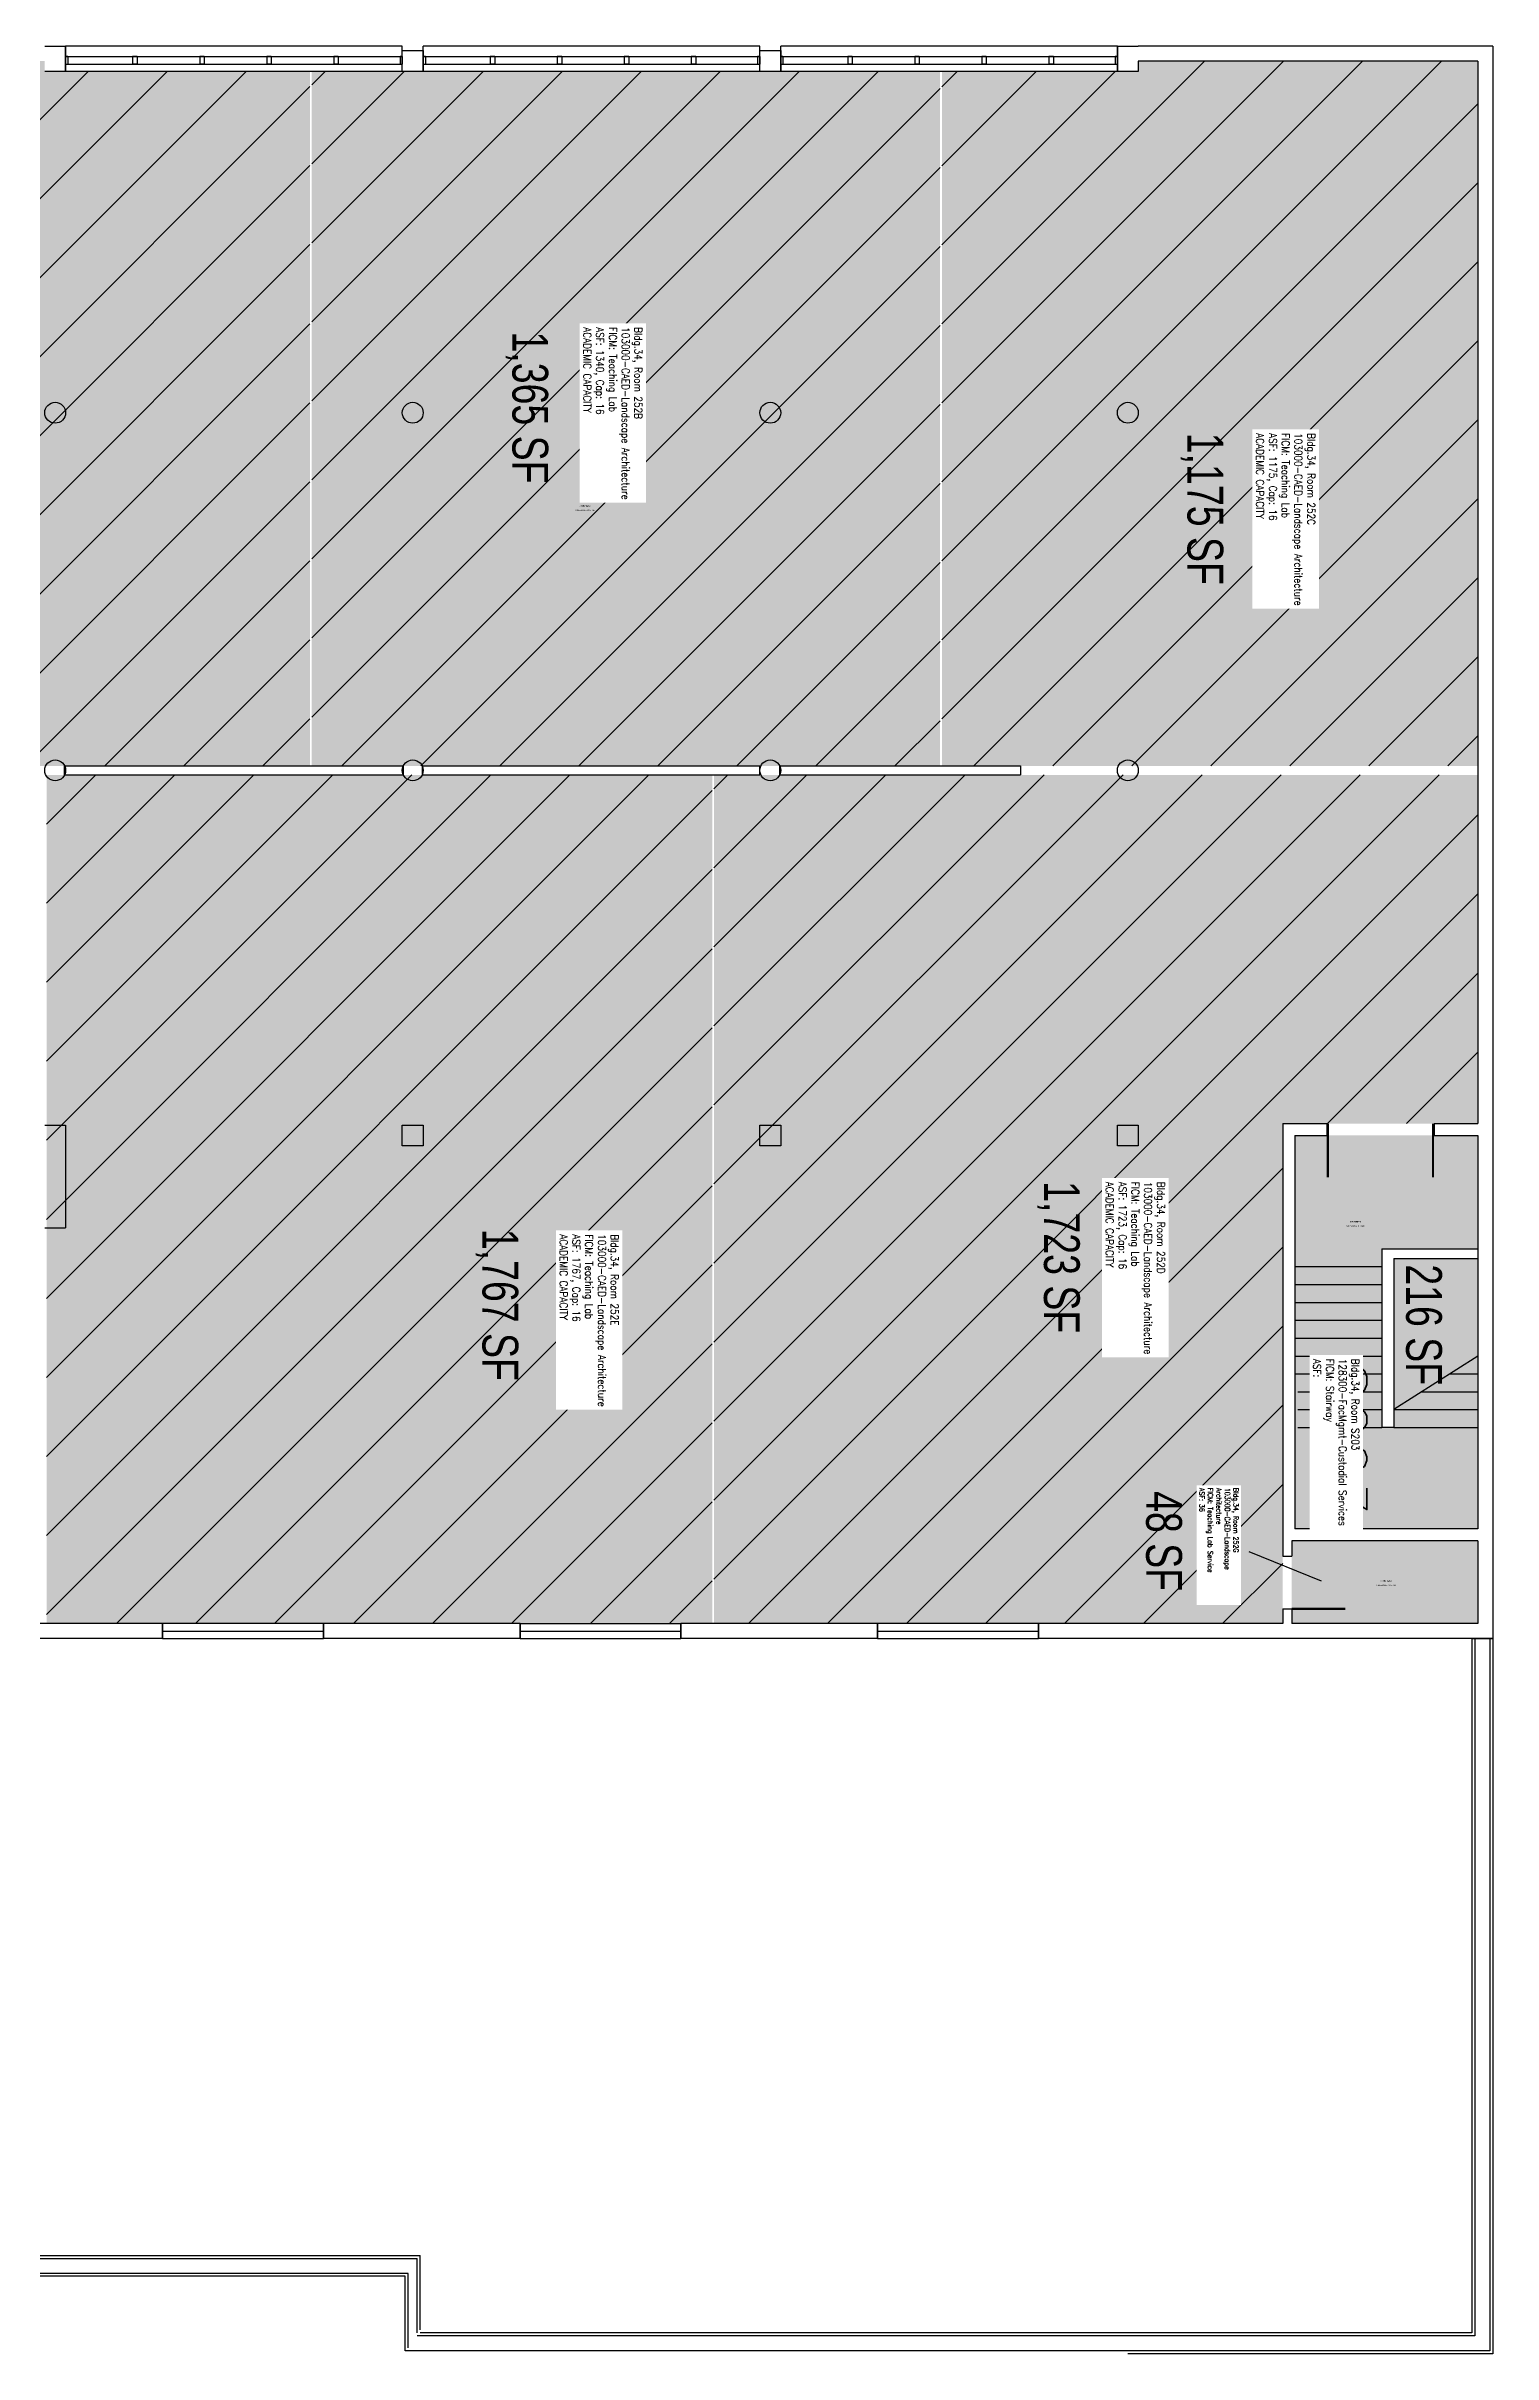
# Model space of a CAD drawing. Header units: inches. Extents: x -334 to 3612, y -24 to 2633.
# Drawn here: x 2641 to 3612, y 1084 to 2633 of the extents above; entities that cross this region are included whole.
import ezdxf
from ezdxf.enums import TextEntityAlignment as Align

# ---------------------------------------------------------------- set-up
doc = ezdxf.new("R2010")
doc.units = ezdxf.units.IN
doc.header["$LTSCALE"] = 10
doc.header["$MEASUREMENT"] = 0
for name, color, linetype in [('A-DOOR', 2, 'CONTINUOUS'), ('A-FLOR', 3, 'CONTINUOUS'), ('A-GLAZ', 1, 'CONTINUOUS'), ('A-GLAZ-SILL', 2, 'CONTINUOUS'), ('A-IDEN-CNUM', 7, 'CONTINUOUS'), ('A-IDEN-RNUM', 7, 'CONTINUOUS'), ('A-IDEN-SNUM', 4, 'CONTINUOUS'), ('A-IDEN-VNUM', 4, 'CONTINUOUS'), ('A-ROOF', 2, 'CONTINUOUS'), ('A-WALL', 5, 'CONTINUOUS'), ('AREA-TEXT', 3, 'CONTINUOUS'), ('Rooms-Capacity', 4, 'CONTINUOUS'), ('Rooms-Category-Color', 7, 'CONTINUOUS'), ('Rooms-College-Color', 7, 'CONTINUOUS'), ('Rooms-Department-Color', 7, 'CONTINUOUS'), ('Rooms-Division-Color', 7, 'CONTINUOUS'), ('Rooms-Information', 7, 'CONTINUOUS')]:
    doc.layers.add(name, color=color, linetype=linetype)
doc.styles.add('AREA', font='arial.ttf', dxfattribs={"width": 0.75, "height": 24})
doc.styles.add('ROOMSNUMBER', font='txt', dxfattribs={"height": 0.03})
doc.styles.add('ROOMVNUMBER', font='simplex.shx', dxfattribs={"width": 0.85})

msp = doc.modelspace()

# ---------------------------------------------------------------- hatches: boundary and pattern name
at = {"layer": 'Rooms-Capacity'}
h = msp.add_hatch(dxfattribs=at)
h.set_pattern_fill('ANSI31', color=256, scale=300, style=0)
h.paths.add_polyline_path([(2818, 2150), (2818, 2616), (2654, 2616), (2640, 2616), (2640, 2623), (2414, 2623), (2414, 2616), (2411, 2616), (2411, 2394), (2414, 2394), (2414, 2380), (2411, 2380), (2411, 2230), (2395.7, 2230), (2359.7, 2230), (2168.5, 2230), (2168.5, 2220), (2168.5, 2154), (2304, 2154), (2304, 2150)])
h = msp.add_hatch(dxfattribs=at)
h.set_pattern_fill('ANSI31', color=256, scale=300, style=0)
h.paths.add_polyline_path([(3242.2, 2150), (3602, 2150), (3602, 2623), (3374, 2623), (3374, 2616), (3370, 2616), (3360, 2616), (3242.2, 2616)])
h = msp.add_hatch(dxfattribs=at)
h.set_pattern_fill('ANSI31', color=256, scale=300, style=0)
h.paths.add_polyline_path([(3241, 2150), (3241, 2616), (3134, 2616), (3130, 2616), (3120, 2616), (2894, 2616), (2890, 2616), (2880, 2616), (2819.2, 2616), (2819.2, 2150)])
h = msp.add_hatch(dxfattribs=at)
h.set_pattern_fill('ANSI31', color=256, scale=300, style=0)
h.paths.add_polyline_path([(3088, 1574.4), (3088, 2144), (2641.2, 2144), (2641.2, 1574.4), (2719, 1574.4), (2827, 1574.4), (2959, 1574.4), (3067, 1574.4)])
h = msp.add_hatch(dxfattribs=at)
h.set_pattern_fill('ANSI31', color=256, scale=300, style=0)
h.paths.add_polyline_path([(3089.2, 1574.4), (3199, 1574.4), (3307, 1574.4), (3471, 1574.4), (3471, 1584.4), (3471, 1619.6), (3471, 1910), (3500.5, 1910), (3572.5, 1910), (3602, 1910), (3602, 2144), (3089.2, 2144)])
at = {"layer": 'Rooms-Category-Color', "true_color": 0xe3f498}
for points in [[(2818, 2150), (2818, 2616), (2654, 2616), (2640, 2616), (2640, 2623), (2414, 2623), (2414, 2616), (2411, 2616), (2411, 2394), (2414, 2394), (2414, 2380), (2411, 2380), (2411, 2230), (2395.7, 2230), (2359.7, 2230), (2168.5, 2230), (2168.5, 2220), (2168.5, 2154), (2304, 2154), (2304, 2150)], [(3242.2, 2150), (3602, 2150), (3602, 2623), (3374, 2623), (3374, 2616), (3370, 2616), (3360, 2616), (3242.2, 2616)], [(3241, 2150), (3241, 2616), (3134, 2616), (3130, 2616), (3120, 2616), (2894, 2616), (2890, 2616), (2880, 2616), (2819.2, 2616), (2819.2, 2150)], [(3088, 1574.4), (3088, 2144), (2641.2, 2144), (2641.2, 1574.4), (2719, 1574.4), (2827, 1574.4), (2959, 1574.4), (3067, 1574.4)], [(3089.2, 1574.4), (3199, 1574.4), (3307, 1574.4), (3471, 1574.4), (3471, 1584.4), (3471, 1619.6), (3471, 1910), (3500.5, 1910), (3572.5, 1910), (3602, 1910), (3602, 2144), (3089.2, 2144)], [(3602, 1630), (3477, 1630), (3477, 1619.6), (3477, 1584.4), (3477, 1574.4), (3602, 1574.4)]]:
    msp.add_hatch(color=61, dxfattribs=at).paths.add_polyline_path(points)
at = {"layer": 'Rooms-Category-Color', "true_color": 0xadadad}
msp.add_hatch(color=253, dxfattribs=at).paths.add_polyline_path([(3602, 1902), (3572.5, 1902), (3500.5, 1902), (3479, 1902), (3479, 1638), (3602, 1638), (3602, 1819.5), (3545.5, 1819.5), (3545.5, 1706), (3537.5, 1706), (3537.5, 1826), (3545.5, 1826), (3545.5, 1826), (3602, 1826)])
at = {"layer": 'Rooms-College-Color', "true_color": 0xe3f498}
for points in [[(2818, 2150), (2818, 2616), (2654, 2616), (2640, 2616), (2640, 2623), (2414, 2623), (2414, 2616), (2411, 2616), (2411, 2394), (2414, 2394), (2414, 2380), (2411, 2380), (2411, 2230), (2395.7, 2230), (2359.7, 2230), (2168.5, 2230), (2168.5, 2220), (2168.5, 2154), (2304, 2154), (2304, 2150)], [(3242.2, 2150), (3602, 2150), (3602, 2623), (3374, 2623), (3374, 2616), (3370, 2616), (3360, 2616), (3242.2, 2616)], [(3241, 2150), (3241, 2616), (3134, 2616), (3130, 2616), (3120, 2616), (2894, 2616), (2890, 2616), (2880, 2616), (2819.2, 2616), (2819.2, 2150)], [(3088, 1574.4), (3088, 2144), (2641.2, 2144), (2641.2, 1574.4), (2719, 1574.4), (2827, 1574.4), (2959, 1574.4), (3067, 1574.4)], [(3089.2, 1574.4), (3199, 1574.4), (3307, 1574.4), (3471, 1574.4), (3471, 1584.4), (3471, 1619.6), (3471, 1910), (3500.5, 1910), (3572.5, 1910), (3602, 1910), (3602, 2144), (3089.2, 2144)], [(3602, 1630), (3477, 1630), (3477, 1619.6), (3477, 1584.4), (3477, 1574.4), (3602, 1574.4)]]:
    msp.add_hatch(color=61, dxfattribs=at).paths.add_polyline_path(points)
at = {"layer": 'Rooms-College-Color', "true_color": 0xadadad}
msp.add_hatch(color=253, dxfattribs=at).paths.add_polyline_path([(3602, 1902), (3572.5, 1902), (3500.5, 1902), (3479, 1902), (3479, 1638), (3602, 1638), (3602, 1819.5), (3545.5, 1819.5), (3545.5, 1706), (3537.5, 1706), (3537.5, 1826), (3545.5, 1826), (3545.5, 1826), (3602, 1826)])
at = {"layer": 'Rooms-Department-Color', "true_color": 0xe3f498}
for points in [[(2818, 2150), (2818, 2616), (2654, 2616), (2640, 2616), (2640, 2623), (2414, 2623), (2414, 2616), (2411, 2616), (2411, 2394), (2414, 2394), (2414, 2380), (2411, 2380), (2411, 2230), (2395.7, 2230), (2359.7, 2230), (2168.5, 2230), (2168.5, 2220), (2168.5, 2154), (2304, 2154), (2304, 2150)], [(3242.2, 2150), (3602, 2150), (3602, 2623), (3374, 2623), (3374, 2616), (3370, 2616), (3360, 2616), (3242.2, 2616)], [(3241, 2150), (3241, 2616), (3134, 2616), (3130, 2616), (3120, 2616), (2894, 2616), (2890, 2616), (2880, 2616), (2819.2, 2616), (2819.2, 2150)], [(3088, 1574.4), (3088, 2144), (2641.2, 2144), (2641.2, 1574.4), (2719, 1574.4), (2827, 1574.4), (2959, 1574.4), (3067, 1574.4)], [(3089.2, 1574.4), (3199, 1574.4), (3307, 1574.4), (3471, 1574.4), (3471, 1584.4), (3471, 1619.6), (3471, 1910), (3500.5, 1910), (3572.5, 1910), (3602, 1910), (3602, 2144), (3089.2, 2144)], [(3602, 1630), (3477, 1630), (3477, 1619.6), (3477, 1584.4), (3477, 1574.4), (3602, 1574.4)]]:
    msp.add_hatch(color=61, dxfattribs=at).paths.add_polyline_path(points)
at = {"layer": 'Rooms-Department-Color', "true_color": 0xacacac}
msp.add_hatch(color=253, dxfattribs=at).paths.add_polyline_path([(3602, 1902), (3572.5, 1902), (3500.5, 1902), (3479, 1902), (3479, 1638), (3602, 1638), (3602, 1819.5), (3545.5, 1819.5), (3545.5, 1706), (3537.5, 1706), (3537.5, 1826), (3545.5, 1826), (3545.5, 1826), (3602, 1826)])
at = {"layer": 'Rooms-Division-Color', "true_color": 0xe3f498}
for points in [[(2818, 2150), (2818, 2616), (2654, 2616), (2640, 2616), (2640, 2623), (2414, 2623), (2414, 2616), (2411, 2616), (2411, 2394), (2414, 2394), (2414, 2380), (2411, 2380), (2411, 2230), (2395.7, 2230), (2359.7, 2230), (2168.5, 2230), (2168.5, 2220), (2168.5, 2154), (2304, 2154), (2304, 2150)], [(3242.2, 2150), (3602, 2150), (3602, 2623), (3374, 2623), (3374, 2616), (3370, 2616), (3360, 2616), (3242.2, 2616)], [(3241, 2150), (3241, 2616), (3134, 2616), (3130, 2616), (3120, 2616), (2894, 2616), (2890, 2616), (2880, 2616), (2819.2, 2616), (2819.2, 2150)], [(3088, 1574.4), (3088, 2144), (2641.2, 2144), (2641.2, 1574.4), (2719, 1574.4), (2827, 1574.4), (2959, 1574.4), (3067, 1574.4)], [(3089.2, 1574.4), (3199, 1574.4), (3307, 1574.4), (3471, 1574.4), (3471, 1584.4), (3471, 1619.6), (3471, 1910), (3500.5, 1910), (3572.5, 1910), (3602, 1910), (3602, 2144), (3089.2, 2144)], [(3602, 1630), (3477, 1630), (3477, 1619.6), (3477, 1584.4), (3477, 1574.4), (3602, 1574.4)]]:
    msp.add_hatch(color=61, dxfattribs=at).paths.add_polyline_path(points)
at = {"layer": 'Rooms-Division-Color', "true_color": 0xadadad}
msp.add_hatch(color=253, dxfattribs=at).paths.add_polyline_path([(3602, 1902), (3572.5, 1902), (3500.5, 1902), (3479, 1902), (3479, 1638), (3602, 1638), (3602, 1819.5), (3545.5, 1819.5), (3545.5, 1706), (3537.5, 1706), (3537.5, 1826), (3545.5, 1826), (3545.5, 1826), (3602, 1826)])

# ---------------------------------------------------------------- linework, layer by layer
at = {"layer": 'A-DOOR'}
for points in [[(3501.2, 1910, 1.5, 1.5, 0), (3501.2, 1874, 0, 0, 0), (3500.5, 1874, 0, 0, 0.414214), (3536.5, 1910, 0, 0, 0.414214)], [(3571.8, 1910, 1.5, 1.5, 0), (3571.8, 1874, 0, 0, 0), (3572.5, 1874, 0, 0, -0.414214), (3536.5, 1910, 0, 0, -0.414214)], [(3477, 1584.4, 1.5, 1.5, 0), (3513, 1584.4, 0, 0, 0), (3513, 1583.6, 0, 0, 0.414214), (3477, 1619.6, 0, 0, 0.414214)]]:
    msp.add_lwpolyline(points, format="xyseb", dxfattribs=at)
at = {"layer": 'A-FLOR'}
for p, q in [((3479, 1814), (3537.5, 1814)), ((3479, 1802), (3537.5, 1802)), ((3479, 1790), (3537.5, 1790)), ((3479, 1778), (3537.5, 1778)), ((3479, 1766), (3537.5, 1766)), ((3523.4, 1766), (3537.5, 1766)), ((3479, 1754), (3537.5, 1754)), ((3509.2, 1754), (3537.5, 1754)), ((3602, 1754), (3545.5, 1718)), ((3479, 1742), (3537.5, 1742)), ((3495.1, 1742), (3537.5, 1742)), ((3583.2, 1742), (3602, 1742)), ((3583.2, 1742), (3602, 1742)), ((3481, 1730), (3537.5, 1730)), ((3481, 1730), (3537.5, 1730)), ((3564.3, 1730), (3602, 1730)), ((3564.3, 1730), (3602, 1730)), ((3481, 1718), (3537.5, 1718)), ((3481, 1718), (3537.5, 1718)), ((3481, 1706), (3537.5, 1706)), ((3481, 1706), (3537.5, 1706)), ((3545.5, 1718), (3602, 1718)), ((3545.5, 1718), (3602, 1718)), ((3545.5, 1706), (3602, 1706)), ((3545.5, 1706), (3602, 1706))]:
    msp.add_line(p, q, dxfattribs=at)
at = {"layer": 'A-GLAZ'}
for p, q in [((2654, 2626), (2880, 2626)), ((2654, 2621), (2880, 2621)), ((2654, 2621), (2880, 2621)), ((2894, 2626), (3120, 2626)), ((2894, 2621), (3120, 2621)), ((2894, 2621), (3120, 2621)), ((3134, 2626), (3360, 2626)), ((3134, 2621), (3360, 2621)), ((3134, 2621), (3360, 2621)), ((2719, 1569.4), (2827, 1569.4)), ((2959, 1569.4), (3067, 1569.4)), ((3199, 1569.4), (3307, 1569.4))]:
    msp.add_line(p, q, dxfattribs=at)
at = {"layer": 'A-GLAZ-SILL'}
for p, q in [((2880, 2633), (2654, 2633)), ((2654, 2616), (2654, 2633)), ((2880, 2616), (2880, 2633)), ((3120, 2633), (2894, 2633)), ((2894, 2616), (2894, 2633)), ((3120, 2616), (3120, 2633)), ((3360, 2633), (3134, 2633)), ((3134, 2616), (3134, 2633)), ((3360, 2633), (3360, 2616)), ((2655.5, 2626), (2654, 2626)), ((2654, 2626), (2654, 2621)), ((2654, 2621), (2655.5, 2621)), ((2655.5, 2626), (2655.5, 2621)), ((2699, 2626), (2699, 2621)), ((2702, 2626), (2699, 2626)), ((2702, 2621), (2699, 2621)), ((2702, 2626), (2702, 2621)), ((2744, 2626), (2744, 2621)), ((2747, 2626), (2744, 2626)), ((2747, 2621), (2744, 2621)), ((2747, 2626), (2747, 2621)), ((2789, 2626), (2789, 2621)), ((2792, 2626), (2789, 2626)), ((2792, 2621), (2789, 2621)), ((2792, 2626), (2792, 2621)), ((2834, 2626), (2834, 2621)), ((2837, 2626), (2834, 2626)), ((2837, 2621), (2834, 2621)), ((2837, 2626), (2837, 2621)), ((2880, 2626), (2878.5, 2626)), ((2878.5, 2626), (2878.5, 2621)), ((2878.5, 2621), (2880, 2621)), ((2880, 2626), (2880, 2621)), ((2895.5, 2626), (2894, 2626)), ((2894, 2626), (2894, 2621)), ((2894, 2621), (2895.5, 2621)), ((2895.5, 2626), (2895.5, 2621)), ((2939, 2626), (2939, 2621)), ((2942, 2626), (2939, 2626)), ((2942, 2621), (2939, 2621)), ((2942, 2626), (2942, 2621)), ((2984, 2626), (2984, 2621)), ((2987, 2626), (2984, 2626)), ((2987, 2621), (2984, 2621)), ((2987, 2626), (2987, 2621)), ((3029, 2626), (3029, 2621)), ((3032, 2626), (3029, 2626)), ((3032, 2621), (3029, 2621)), ((3032, 2626), (3032, 2621)), ((3074, 2626), (3074, 2621)), ((3077, 2626), (3074, 2626)), ((3077, 2621), (3074, 2621)), ((3077, 2626), (3077, 2621)), ((3120, 2626), (3118.5, 2626)), ((3118.5, 2626), (3118.5, 2621)), ((3118.5, 2621), (3120, 2621)), ((3120, 2626), (3120, 2621)), ((3135.5, 2626), (3134, 2626)), ((3134, 2626), (3134, 2621)), ((3134, 2621), (3135.5, 2621)), ((3135.5, 2626), (3135.5, 2621)), ((3179, 2626), (3179, 2621)), ((3182, 2626), (3179, 2626)), ((3182, 2621), (3179, 2621)), ((3182, 2626), (3182, 2621)), ((3224, 2626), (3224, 2621)), ((3227, 2626), (3224, 2626)), ((3227, 2621), (3224, 2621)), ((3227, 2626), (3227, 2621)), ((3269, 2626), (3269, 2621)), ((3272, 2626), (3269, 2626)), ((3272, 2621), (3269, 2621)), ((3272, 2626), (3272, 2621)), ((3314, 2626), (3314, 2621)), ((3317, 2626), (3314, 2626)), ((3317, 2621), (3314, 2621)), ((3317, 2626), (3317, 2621)), ((3360, 2626), (3358.5, 2626)), ((3358.5, 2626), (3358.5, 2621)), ((3358.5, 2621), (3360, 2621)), ((3360, 2626), (3360, 2621)), ((2880, 2616), (2654, 2616)), ((2880, 2616), (2654, 2616)), ((3120, 2616), (2894, 2616)), ((3120, 2616), (2894, 2616)), ((3360, 2616), (3134, 2616)), ((3360, 2616), (3134, 2616)), ((2719, 1574.4), (2719, 1564.4)), ((2827, 1574.4), (2719, 1574.4)), ((2719, 1564.4), (2827, 1564.4)), ((2827, 1574.4), (2827, 1564.4)), ((2959, 1574.4), (2959, 1564.4)), ((2959, 1574.4), (3067, 1574.4)), ((2959, 1564.4), (3067, 1564.4)), ((3067, 1574.4), (3067, 1564.4)), ((3199, 1574.4), (3199, 1564.4)), ((3307, 1574.4), (3199, 1574.4)), ((3199, 1564.4), (3307, 1564.4)), ((3307, 1574.4), (3307, 1564.4))]:
    msp.add_line(p, q, dxfattribs=at)
at = {"layer": 'A-ROOF'}
for p, q in [((3598, 1564.4), (3598, 1098.4)), ((3598, 1564.4), (3612, 1564.4)), ((3600, 1564.4), (3600, 1096.4)), ((3610, 1564.4), (3610, 1086.4)), ((3612, 1564.4), (3612, 1086.4)), ((3612, 1564.4), (3612, 1086.4)), ((3612, 1564.4), (3612, 1084.4)), ((2174, 1150.4), (2892, 1150.4)), ((2174, 1148.4), (2890, 1148.4)), ((2890, 1098.4), (2890, 1148.4)), ((2892, 1100.4), (2892, 1150.4)), ((2884, 1138.4), (2162, 1138.4)), ((2882, 1136.4), (2162, 1136.4)), ((2882, 1086.4), (2882, 1136.4)), ((2884, 1088.4), (2884, 1138.4)), ((2892, 1100.4), (2892, 1136.4)), ((2882, 1086.4), (2882, 1128.5)), ((3367, 1086.4), (2882, 1086.4)), ((3610, 1086.4), (2884, 1086.4)), ((3600, 1096.4), (2890, 1096.4)), ((3598, 1098.4), (2892, 1098.4)), ((3367, 1086.4), (3319, 1086.4)), ((3610, 1084.4), (3367, 1084.4)), ((3612, 1084.4), (3367, 1084.4))]:
    msp.add_line(p, q, dxfattribs=at)
at = {"layer": 'A-WALL'}
for p, q in [((2640, 2633), (2654, 2633)), ((2640, 2633), (2654, 2633)), ((2654, 2633), (2654, 2616)), ((2654, 2633), (2654, 2616)), ((3360, 2633), (3374, 2633)), ((3360, 2616), (3360, 2633)), ((3360, 2633), (3374, 2633)), ((3360, 2616), (3360, 2633)), ((3612, 2633), (3374, 2633)), ((3612, 2633), (3374, 2633)), ((3612, 2633), (3612, 1638)), ((3374, 2623), (3374, 2616)), ((3602, 2623), (3374, 2623)), ((3602, 2623), (3374, 2623)), ((3374, 2623), (3374, 2616)), ((3602, 2623), (3602, 1910)), ((2654, 2616), (2640, 2616)), ((2654, 2616), (2640, 2616)), ((2894, 2616), (2890, 2616)), ((2894, 2616), (2890, 2616)), ((3134, 2616), (3130, 2616)), ((3134, 2616), (3130, 2616)), ((3374, 2616), (3360, 2616)), ((3374, 2616), (3360, 2616)), ((3374, 2616), (3370, 2616)), ((3374, 2616), (3370, 2616)), ((2653.3, 2150), (2880.7, 2150)), ((2653.3, 2144), (2653.3, 2150)), ((2653.3, 2144), (2880.7, 2144)), ((2880.7, 2144), (2880.7, 2150)), ((2893.3, 2150), (3120, 2150)), ((2893.3, 2150), (2893.3, 2144)), ((2893.3, 2144), (3120, 2144)), ((3120, 2144), (3120, 2150)), ((3133.3, 2150), (3295, 2150)), ((3133.3, 2144), (3133.3, 2150)), ((3133.3, 2144), (3295, 2144)), ((3295, 2150), (3295, 2144)), ((2640, 1909), (2654, 1909)), ((2654, 1909), (2654, 1840)), ((2880, 1895), (2880, 1909)), ((2880, 1909), (2894, 1909)), ((2894, 1909), (2894, 1895)), ((3120, 1895), (3120, 1909)), ((3120, 1909), (3134, 1909)), ((3134, 1909), (3134, 1895)), ((3360, 1895), (3360, 1909)), ((3360, 1909), (3374, 1909)), ((3374, 1909), (3374, 1895)), ((3471, 1910), (3471, 1619.6)), ((3471, 1910), (3500.5, 1910)), ((3500.5, 1910), (3500.5, 1902)), ((3500.5, 1910), (3500.5, 1902)), ((3572.5, 1910), (3572.5, 1902)), ((3572.5, 1910), (3602, 1910)), ((3572.5, 1910), (3572.5, 1902)), ((3612, 1916), (3612, 1638)), ((2894, 1895), (2880, 1895)), ((3134, 1895), (3120, 1895)), ((3374, 1895), (3360, 1895)), ((3479, 1902), (3479, 1638)), ((3479, 1902), (3500.5, 1902)), ((3572.5, 1902), (3602, 1902)), ((3602, 1902), (3602, 1638)), ((3479, 1860), (3479, 1826)), ((3479, 1860), (3479, 1826)), ((2640, 1840), (2654, 1840)), ((3537.5, 1826), (3545.5, 1826)), ((3537.5, 1826), (3545.5, 1826)), ((3537.5, 1826), (3537.5, 1706)), ((3537.5, 1818), (3537.5, 1706)), ((3545.5, 1826), (3602, 1826)), ((3545.5, 1819.5), (3545.5, 1706)), ((3545.5, 1819.5), (3545.5, 1706)), ((3545.5, 1819.5), (3602, 1819.5)), ((3545.5, 1706), (3537.5, 1706)), ((3545.5, 1706), (3537.5, 1706)), ((3477, 1630), (3477, 1619.6)), ((3602, 1630), (3477, 1630)), ((3602, 1638), (3479, 1638)), ((3602, 1630), (3602, 1574.4)), ((3612, 1638), (3612, 1564.4)), ((3471, 1619.6), (3477, 1619.6)), ((3471, 1619.6), (3477, 1619.6)), ((3471, 1584.4), (3477, 1584.4)), ((3471, 1584.4), (3471, 1574.4)), ((3471, 1584.4), (3477, 1584.4)), ((3477, 1584.4), (3477, 1574.4)), ((2719, 1574.4), (2587, 1574.4)), ((2719, 1564.4), (2587, 1564.4)), ((2719, 1564.4), (2719, 1574.4)), ((2959, 1574.4), (2827, 1574.4)), ((2827, 1564.4), (2827, 1574.4)), ((2959, 1564.4), (2827, 1564.4)), ((2959, 1564.4), (2959, 1574.4)), ((3199, 1574.4), (3067, 1574.4)), ((3067, 1564.4), (3067, 1574.4)), ((3199, 1564.4), (3067, 1564.4)), ((3199, 1564.4), (3199, 1574.4)), ((3471, 1574.4), (3307, 1574.4)), ((3471, 1574.4), (3307, 1574.4)), ((3307, 1564.4), (3307, 1574.4)), ((3612, 1564.4), (3307, 1564.4)), ((3602, 1574.4), (3477, 1574.4))]:
    msp.add_line(p, q, dxfattribs=at)
for points in [[(2880, 2630), (2894, 2630), (2894, 2616)], [(2880, 2630), (2894, 2630), (2894, 2616), (2880, 2616), (2880, 2630)], [(2880, 2630), (2894, 2630), (2894, 2616), (2880, 2616), (2880, 2630)], [(2880, 2630), (2894, 2630), (2894, 2616)], [(3120, 2630), (3134, 2630), (3134, 2616), (3120, 2616), (3120, 2630)], [(3120, 2630), (3134, 2630), (3134, 2616)], [(3120, 2630), (3134, 2630), (3134, 2616), (3120, 2616), (3120, 2630)], [(3120, 2630), (3134, 2630), (3134, 2616)]]:
    msp.add_lwpolyline(points, dxfattribs=at)
for centre in [(2647, 2387), (2887, 2387), (3127, 2387), (3367, 2387), (2647, 2147), (2887, 2147), (3127, 2147), (3367, 2147)]:
    msp.add_circle(centre, 7, dxfattribs=at)
at = {"layer": 'AREA-TEXT'}
msp.add_line((3448.2, 1622.9), (3496.8, 1603.1), dxfattribs=at)

# ---------------------------------------------------------------- texts
at = {"layer": 'A-IDEN-CNUM', "style": 'ROOMSNUMBER', "width": 0.85}
for s, p in [('CAD #034-A_0252-0B', (3002.8, 2321.4)), ('CAD #034-A_0252-0C', (3471.2, 2315.6)), ('CAD #034-A_S203-00', (3519.8, 1841.1)), ('CAD #034-A_0252-0D', (3370.3, 1814)), ('CAD #034-A_0252-0E', (3003.7, 1779.5)), ('CAD #034-A_0252-0G', (3540.5, 1600))]:
    msp.add_text(s, height=0.96, dxfattribs=at).set_placement(p, align=Align.MIDDLE)
at = {"layer": 'A-IDEN-RNUM', "style": 'ROOMSNUMBER', "width": 0.85}
for s, p in [('0252-B0', (3002.8, 2324.4)), ('0252-C0', (3471.2, 2318.6)), ('S203-00', (3519.8, 1844.1)), ('0252-D0', (3370.3, 1817)), ('0252-E0', (3003.7, 1782.5)), ('0252-G0', (3540.5, 1603))]:
    msp.add_text(s, height=0.96, dxfattribs=at).set_placement(p, align=Align.MIDDLE)
at = {"layer": 'A-IDEN-SNUM', "style": 'ROOMSNUMBER', "width": 0.85}
for s, p in [('03400252B0', (3002.8, 2324.4)), ('03400252C0', (3471.2, 2318.6)), ('0340S20300', (3519.8, 1844.1)), ('03400252D0', (3370.3, 1817)), ('03400252E0', (3003.7, 1782.5)), ('03400252G0', (3540.5, 1603))]:
    msp.add_text(s, height=0.96, dxfattribs=at).set_placement(p, align=Align.MIDDLE)
at = {"layer": 'A-IDEN-VNUM', "style": 'ROOMVNUMBER', "width": 0.85}
for s, height, p in [('252B', 36, (3019.6, 2390.5)), ('252C', 36, (3471.2, 2318.6)), ('252D', 36, (3370.3, 1817)), ('252E', 36, (3003.7, 1782.5)), ('S203', 36, (3509.5, 1698.2)), ('252G', 24, (3427, 1629.1))]:
    msp.add_text(s, height=height, rotation=270, dxfattribs=at).set_placement(p, align=Align.MIDDLE)
at = {"layer": 'AREA-TEXT', "style": 'AREA', "width": 0.75}
for s, p in [('1,365 SF', (2965.9, 2390.5)), ('1,175 SF', (3419, 2322.5)), ('1,723 SF', (3322.7, 1820.3)), ('1,767 SF', (2945.8, 1788.3)), ('216 SF', (3565.8, 1775)), ('48 SF', (3391.3, 1629.8))]:
    msp.add_text(s, height=24, rotation=270, dxfattribs=at).set_placement(p, align=Align.MIDDLE_CENTER)

# ---------------------------------------------------------------- next in the draw order: texts
at = {"layer": 'Rooms-Information', "attachment_point": 7, "rotation": 270, "style": 'ROOMVNUMBER', "bg_fill": 3, "box_fill_scale": 1.5, "bg_fill_color": 256, "bg_fill_true_color": 13158600, "bg_fill_transparency": 0}
for s, insert, char_height, width in [('Bldg.34, Room 252B^M^J103000-CAED-Landscape Architecture^M^JFICM: Teaching Lab^M^JASF: 1340, Cap: 16^M^JACADEMIC CAPACITY', (3001.6, 2444.4), 5.1429, 115.2), ('Bldg.34, Room 252C^M^J103000-CAED-Landscape Architecture^M^JFICM: Teaching Lab^M^JASF: 1175, Cap: 16^M^JACADEMIC CAPACITY', (3453.2, 2373.3), 5.1429, 115.2), ('Bldg.34, Room 252D^M^J103000-CAED-Landscape Architecture^M^JFICM: Teaching Lab^M^JASF: 1723, Cap: 16^M^JACADEMIC CAPACITY', (3352.3, 1870.9), 5.1429, 115.2), ('Bldg.34, Room 252E^M^J103000-CAED-Landscape Architecture^M^JFICM: Teaching Lab^M^JASF: 1767, Cap: 16^M^JACADEMIC CAPACITY', (2985.7, 1835.7), 5.1429, 115.2), ('Bldg.34, Room S203^M^J128300-FacMgmt-Custodial Services^M^JFICM: Stairway^M^JASF: ', (3491.5, 1752.1), 5.143, 115.2), ('Bldg.34, Room 252G^M^J103000-CAED-Landscape Architecture^M^JFICM: Teaching Lab Service^M^JASF: 36', (3415, 1665.5), 3.429, 76.8)]:
    msp.add_mtext(s, dxfattribs=dict(at, insert=insert, char_height=char_height, width=width))

doc.saveas('drawing.dxf')
